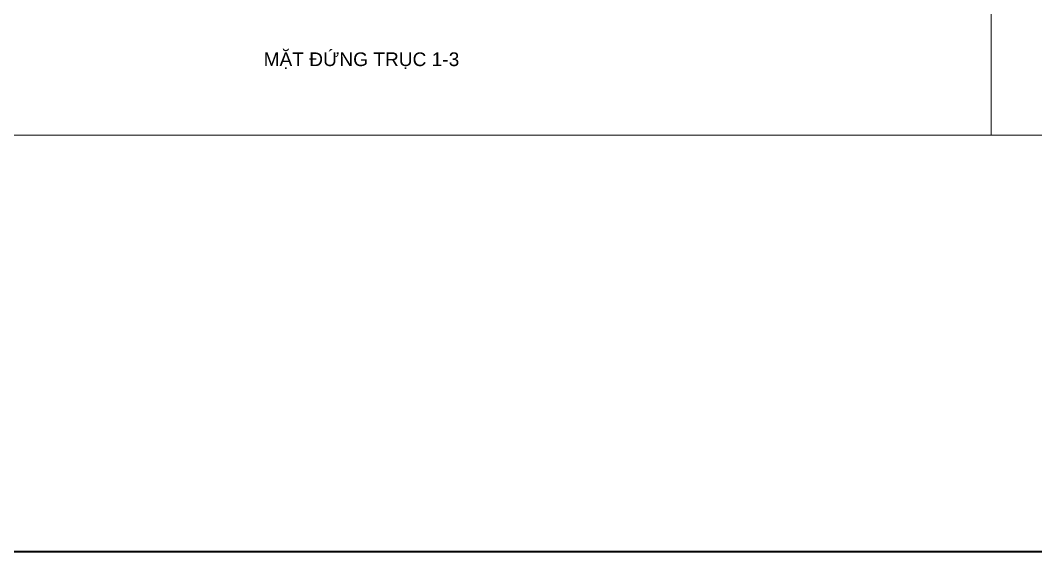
# Model space of a CAD drawing. Header units: millimetres. Extents: x 33748 to 451939, y -263262 to 62681.
# Drawn here: x 343607 to 369589, y -263262 to -249654 of the extents above; entities that cross this region are included whole.
import ezdxf
from ezdxf.enums import TextEntityAlignment as Align

# ---------------------------------------------------------------- set-up
doc = ezdxf.new("R2010")
doc.units = ezdxf.units.MM
doc.layers.get('Defpoints').update_dxf_attribs({"color": 202, "lineweight": 13})
doc.layers.add('-CONCRETE', color=1, linetype='Continuous', lineweight=35)
doc.layers.add('-TEXT', color=7, linetype='Continuous', lineweight=15)
doc.styles.get("Standard").update_dxf_attribs({"font": 'arial.ttf'})

msp = doc.modelspace()

# ---------------------------------------------------------------- linework, layer by layer
at = {"layer": '-CONCRETE', "color": 1}
msp.add_lwpolyline([(123413.8, -205047.7), (451939.1, -205047.7), (451939.1, -263261.7), (123413.8, -263261.7)], close=True, dxfattribs=at)
at = {"layer": 'Defpoints'}
for points in [[(336947.2, -252596.8), (368447.2, -252596.8), (368447.2, -230321.8), (336947.2, -230321.8)], [(336947.2, -252596.8), (368447.2, -252596.8), (368447.2, -230321.8), (336947.2, -230321.8)], [(368447.2, -252596.8), (399947.2, -252596.8), (399947.2, -230321.8), (368447.2, -230321.8)]]:
    msp.add_lwpolyline(points, close=True, dxfattribs=at)

# ---------------------------------------------------------------- texts
at = {"layer": '-TEXT', "color": 4}
msp.add_text('MẶT ĐỨNG TRỤC 1-3', height=350, dxfattribs=at).set_placement((352336.4, -250826.8), align=Align.CENTER)

doc.saveas('drawing.dxf')
